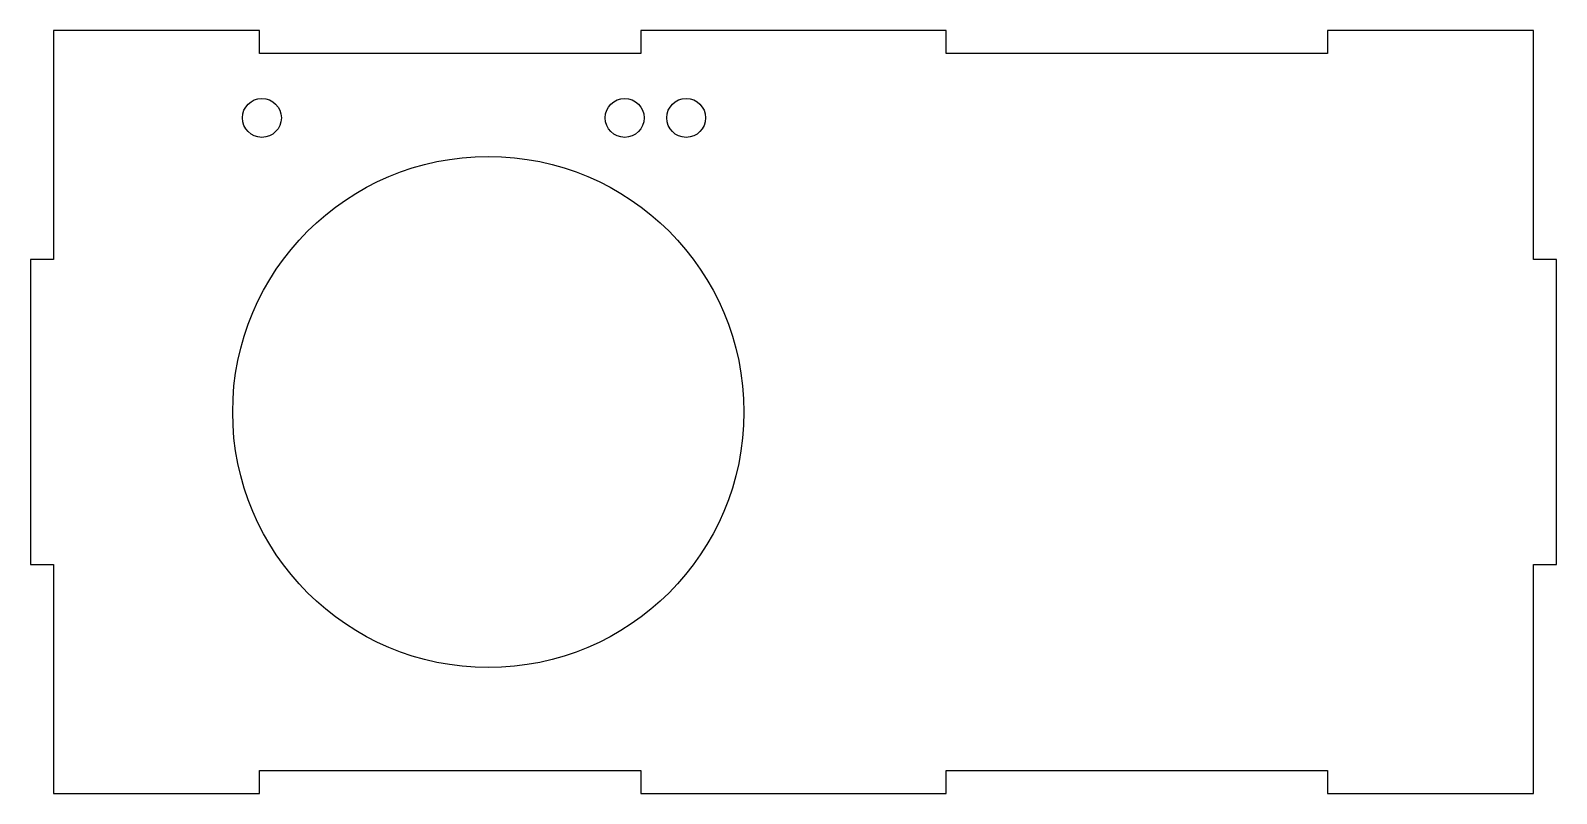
# Model space of a CAD drawing. Extents: x -53 to 147, y -91 to 9.
import ezdxf

# ---------------------------------------------------------------- set-up
doc = ezdxf.new("R2010")
doc.units = 0
doc.layers.get('0').update_dxf_attribs({"linetype": 'CONTINUOUS'})

msp = doc.modelspace()

# ---------------------------------------------------------------- linework, layer by layer
at = {"color": 7, "linetype": 'CONTINUOUS'}
for p, q in [((-23.04, 9.19), (-50.04, 9.19)), ((-50.04, 9.19), (-50.04, -20.81)), ((-23.04, 6.19), (-23.04, 9.19)), ((66.96, 9.19), (26.96, 9.19)), ((26.96, 9.19), (26.96, 6.19)), ((66.96, 6.19), (66.96, 9.19)), ((143.96, 9.19), (116.96, 9.19)), ((116.96, 9.19), (116.96, 6.19)), ((143.96, -20.81), (143.96, 9.19)), ((26.96, 6.19), (-23.04, 6.19)), ((116.96, 6.19), (66.96, 6.19)), ((-50.04, -20.81), (-53.04, -20.81)), ((-53.04, -20.81), (-53.04, -60.81)), ((146.96, -20.81), (143.96, -20.81)), ((146.96, -60.81), (146.96, -20.81)), ((-53.04, -60.81), (-50.04, -60.81)), ((-50.04, -60.81), (-50.04, -90.81)), ((143.96, -90.81), (143.96, -60.81)), ((143.96, -60.81), (146.96, -60.81)), ((-23.04, -90.81), (-23.04, -87.81)), ((-23.04, -87.81), (26.96, -87.81)), ((26.96, -87.81), (26.96, -90.81)), ((66.96, -90.81), (66.96, -87.81)), ((66.96, -87.81), (116.96, -87.81)), ((116.96, -87.81), (116.96, -90.81)), ((-50.04, -90.81), (-23.04, -90.81)), ((26.96, -90.81), (66.96, -90.81)), ((116.96, -90.81), (143.96, -90.81))]:
    msp.add_line(p, q, dxfattribs=at)
for centre, radius in [((-22.71, -2.26), 2.55), ((24.84, -2.26), 2.55), ((32.9, -2.26), 2.55), ((6.96, -40.81), 33.5)]:
    msp.add_circle(centre, radius, dxfattribs=at)

doc.saveas('drawing.dxf')
